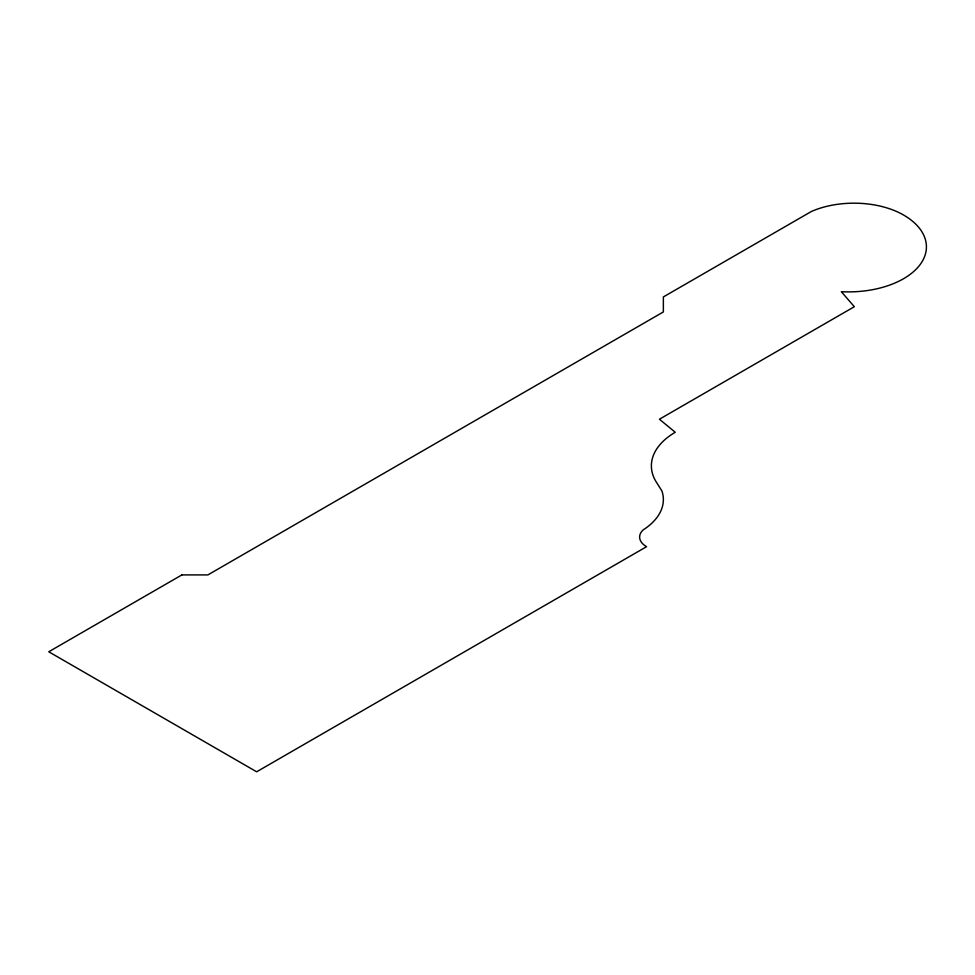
<?xml version="1.0" encoding="UTF-8"?>
<svg xmlns="http://www.w3.org/2000/svg" width="975" height="975" viewBox="0 0 975 975"><rect width="100%" height="100%" fill="white"/><g stroke="black" fill="none" stroke-linecap="round" stroke-linejoin="round"><path stroke-width="1.46" d="M181.898 574.909L48.75 651.775L256.644 771.798L646.571 546.683A23.473 13.552 0 0 1 643.195 529.876A78.39 45.252 0 0 0 661.964 491.071L655.541 480.821A82.875 47.848 0 0 1 675.236 432.266L659.429 419.226L854.332 306.711L841.34 291.708A77.988 45.021 0 0 0 918.182 267.004A77.988 45.021 0 0 0 906.299 216.682A70.224 40.548 0 0 0 811.322 211.514L663.366 296.936L663.366 311.939L207.882 574.909L181.898 574.909"/></g></svg>
